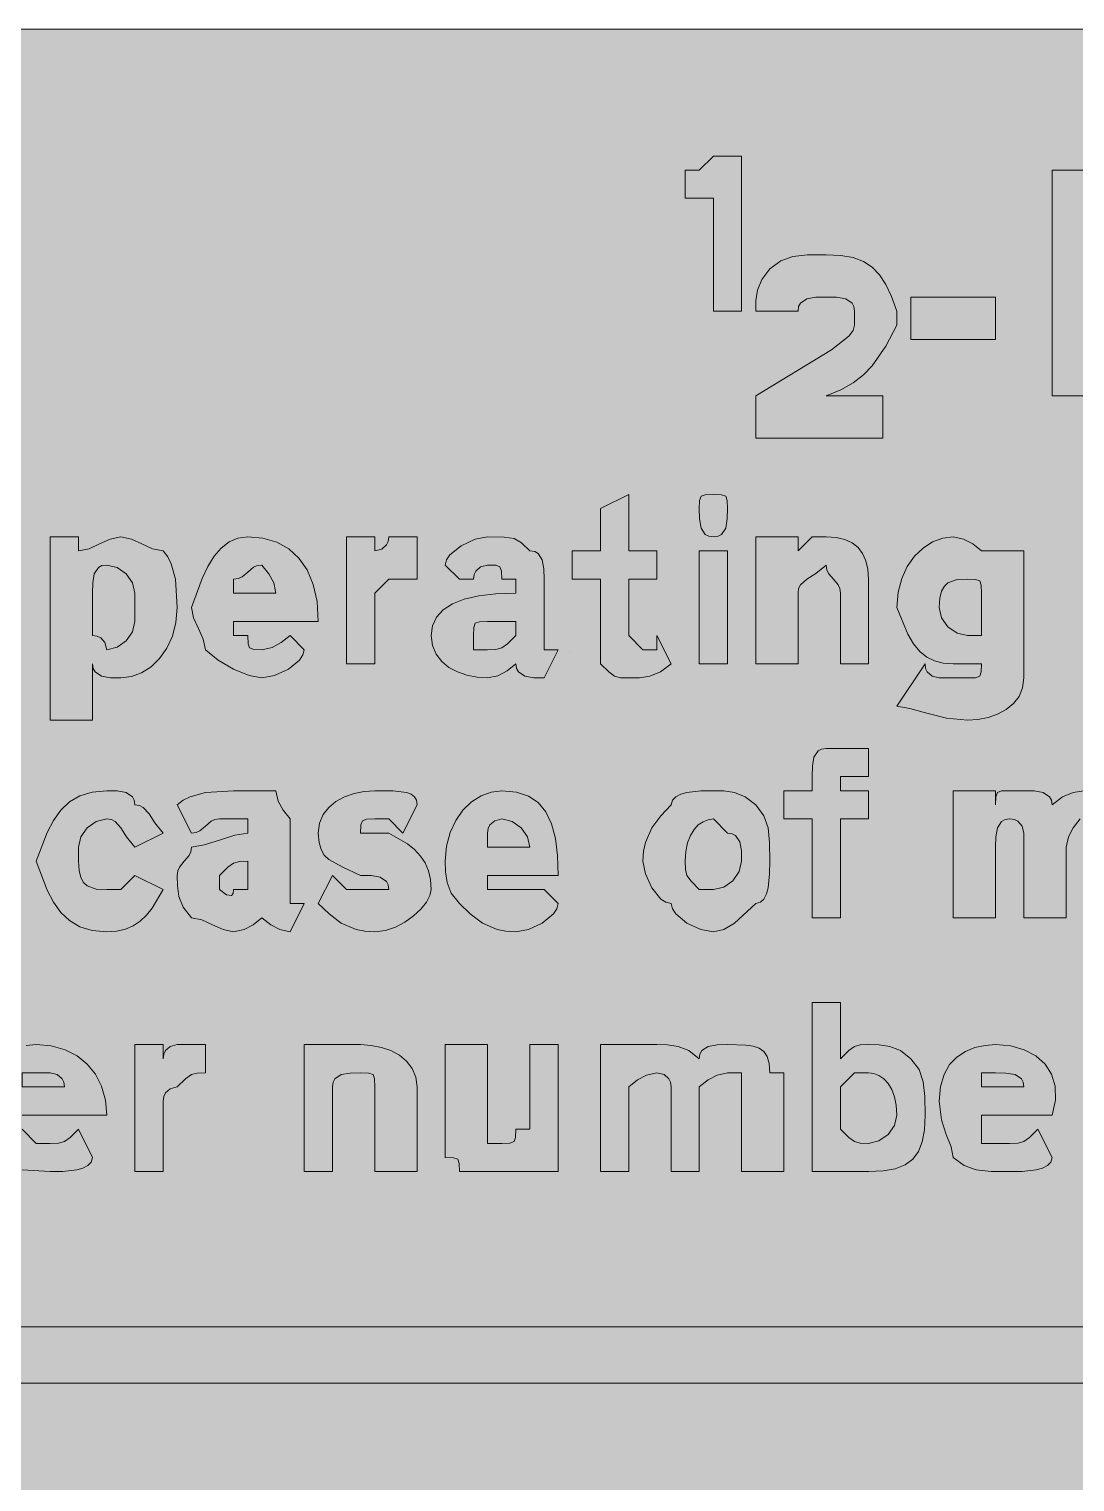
# Model space of a CAD drawing. Header units: metres. Extents: x 9 to 558, y 12 to 260.
# Drawn here: x 104.6 to 193.6, y 136.1 to 259.7 of the extents above; entities that cross this region are included whole.
import ezdxf

# ---------------------------------------------------------------- set-up
doc = ezdxf.new("R2010")
doc.units = ezdxf.units.M
for name, color, linetype, true_color in [('FILL_BLACK_000000', 7, 'Continuous', 0x000000), ('FILL_YELLOW_FFFF00', 7, 'Continuous', 0xffff00), ('STROKE_BLACK_000000', 7, 'Continuous', 0x000000)]:
    doc.layers.add(name, color=color, linetype=linetype, true_color=true_color)

msp = doc.modelspace()

# ---------------------------------------------------------------- hatches: boundary and pattern name
at = {"layer": 'FILL_BLACK_000000', "true_color": 0x000000}
h = msp.add_hatch(color=7, dxfattribs=at)
h.dxf.hatch_style = 1
h.paths.add_polyline_path([(162.81, 235.68), (162.81, 245.28), (160.41, 245.28), (160.41, 247.68), (161.61, 247.68), (162.81, 248.88), (165.21, 248.88), (165.21, 235.68), (162.81, 235.68)])
h = msp.add_hatch(color=7, dxfattribs=at)
h.dxf.hatch_style = 1
h.paths.add_polyline_path([(200.01, 240.48), (203.61, 240.48), (203.61, 247.68), (207.21, 247.68), (207.21, 228.48), (203.61, 228.48), (203.61, 235.68), (200.01, 235.68), (195.21, 235.68), (195.21, 228.48), (191.61, 228.48), (191.61, 247.68), (195.21, 247.68), (195.21, 240.48), (200.01, 240.48)])
h = msp.add_hatch(color=7, dxfattribs=at)
h.dxf.hatch_style = 1
h.paths.add_polyline_path([(177.21, 228.48), (177.21, 224.88), (166.41, 224.88), (166.41, 228.48), (172.86, 232.38), (174.34, 233.54), (174.7, 234.03), (174.81, 234.48), (174.81, 235.68), (174.76, 236.08), (174.6, 236.37), (174.06, 236.73), (173.29, 236.86), (172.41, 236.88), (171.53, 236.86), (170.76, 236.73), (170.22, 236.37), (170.06, 236.08), (170.01, 235.68), (166.41, 235.68), (166.43, 236.58), (166.56, 237.48), (166.92, 238.38), (167.61, 239.28), (168.53, 239.97), (169.56, 240.33), (170.82, 240.46), (172.41, 240.48), (173.65, 240.42), (174.7, 240.24), (175.57, 239.91), (176.31, 239.43), (176.93, 238.78), (177.47, 237.95), (177.96, 236.92), (178.41, 235.68), (178.41, 234.48), (177.47, 232.7), (176.31, 231.03), (175.57, 230.27), (174.7, 229.59), (173.65, 228.98), (172.41, 228.48), (177.21, 228.48)])
h = msp.add_hatch(color=7, dxfattribs=at)
h.dxf.hatch_style = 1
h.paths.add_polyline_path([(186.81, 233.28), (179.61, 233.28), (179.61, 236.88), (186.81, 236.88), (186.81, 233.28)])
h = msp.add_hatch(color=7, dxfattribs=at)
h.dxf.hatch_style = 1
h.paths.add_polyline_path([(158.01, 215.28), (158.01, 212.88), (155.61, 212.88), (155.61, 208.08), (156.81, 206.88), (158.01, 206.88), (158.01, 208.08), (159.21, 205.68), (158.31, 204.99), (157.41, 204.63), (156.51, 204.5), (155.61, 204.48), (154.9, 204.5), (154.41, 204.63), (153.92, 204.99), (153.21, 205.68), (153.21, 206.88), (153.21, 212.88), (150.81, 212.88), (150.81, 215.28), (153.21, 215.28), (153.21, 218.88), (155.61, 220.08), (155.61, 215.28), (158.01, 215.28)])
h = msp.add_hatch(color=7, dxfattribs=at)
h.dxf.hatch_style = 1
h.paths.add_polyline_path([(163.99, 218), (163.86, 217.23), (163.5, 216.69), (163.21, 216.53), (162.81, 216.48), (162.41, 216.53), (162.12, 216.69), (161.76, 217.23), (161.63, 218), (161.61, 218.88), (161.63, 219.57), (161.76, 219.93), (162.12, 220.06), (162.81, 220.08), (163.5, 220.06), (163.86, 219.93), (163.99, 219.57), (164.01, 218.88), (163.99, 218)])
h = msp.add_hatch(color=7, dxfattribs=at)
h.dxf.hatch_style = 1
h.paths.add_polyline_path([(116.8, 208.02), (116.32, 207), (115.71, 206.13), (114.98, 205.43), (114.17, 204.91), (113.31, 204.59), (112.41, 204.48), (111.53, 204.5), (110.76, 204.63), (110.22, 204.99), (110.06, 205.28), (110.01, 205.68), (110.01, 200.88), (106.41, 200.88), (106.41, 216.48), (108.81, 216.48), (108.81, 215.28), (109.71, 215.47), (110.61, 215.88), (111.51, 216.29), (112.41, 216.48), (113.31, 216.29), (114.21, 215.88), (115.11, 215.47), (116.01, 215.28), (116.41, 214.78), (116.7, 214.19), (117.06, 212.88), (117.21, 210.48), (117.1, 209.19), (116.8, 208.02)])
h.paths.add_polyline_path([(112.86, 207.63), (113.4, 208.4), (113.61, 209.28), (113.61, 211.68), (113.4, 212.56), (112.86, 213.33), (112.09, 213.87), (111.21, 214.08), (110.81, 214.03), (110.52, 213.87), (110.16, 213.33), (110.03, 212.56), (110.01, 211.68), (110.01, 209.28), (110.01, 208.08), (110.41, 208.03), (110.7, 207.89), (111.06, 207.48), (111.21, 206.88), (112.09, 207.09), (112.86, 207.63)], flags=16)
h = msp.add_hatch(color=7, dxfattribs=at)
h.dxf.hatch_style = 1
h.paths.add_polyline_path([(122.01, 208.08), (123.21, 208.08), (123.23, 207.39), (123.36, 207.03), (123.72, 206.9), (124.41, 206.88), (125.29, 207.07), (126.06, 207.48), (126.81, 208.08), (128.01, 206.88), (127.9, 206.43), (127.62, 206), (126.66, 205.23), (125.48, 204.69), (124.41, 204.48), (123.32, 204.69), (122.01, 205.23), (120.7, 206), (119.61, 206.88), (119.42, 207.78), (119.01, 208.68), (118.6, 209.58), (118.41, 210.48), (119.33, 212.94), (119.82, 213.96), (120.36, 214.83), (120.95, 215.53), (121.62, 216.05), (122.36, 216.37), (123.21, 216.48), (124.5, 216.37), (125.67, 216.03), (126.69, 215.47), (127.56, 214.68), (128.26, 213.67), (128.78, 212.43), (129.1, 210.97), (129.21, 209.28), (122.01, 209.28), (122.01, 208.08)])
h.paths.add_polyline_path([(125.42, 212.56), (125.01, 213.33), (124.41, 214.08), (124.01, 214.03), (123.7, 213.89), (123.21, 213.48), (122.72, 213.07), (122.41, 212.93), (122.01, 212.88), (122.01, 211.68), (125.61, 211.68), (125.42, 212.56)], flags=16)
h = msp.add_hatch(color=7, dxfattribs=at)
h.dxf.hatch_style = 1
h.paths.add_polyline_path([(131.61, 216.48), (134.01, 216.48), (134.01, 215.28), (134.61, 215.43), (135.02, 215.79), (135.16, 216.08), (135.21, 216.48), (137.61, 216.48), (137.61, 212.88), (135.21, 212.88), (134.01, 211.68), (134.01, 205.68), (131.61, 205.68), (131.61, 216.48)])
h = msp.add_hatch(color=7, dxfattribs=at)
h.dxf.hatch_style = 1
h.paths.add_polyline_path([(144.81, 212.88), (144.79, 213.57), (144.66, 213.93), (144.3, 214.06), (143.61, 214.08), (143.01, 213.93), (142.6, 213.57), (142.46, 213.28), (142.41, 212.88), (141.21, 212.88), (140.01, 214.08), (140.12, 214.53), (140.4, 214.96), (141.36, 215.73), (142.54, 216.27), (143.61, 216.48), (145.02, 216.46), (145.86, 216.33), (146.48, 215.97), (147.21, 215.28), (147.61, 215.23), (147.9, 215.07), (148.26, 214.53), (148.39, 213.76), (148.41, 212.88), (148.41, 208.08), (148.41, 206.88), (149.61, 206.88), (148.41, 204.48), (147.53, 204.5), (146.76, 204.63), (146.22, 204.99), (146.06, 205.28), (146.01, 205.68), (145.26, 205.08), (144.49, 204.67), (143.61, 204.48), (142.71, 204.54), (141.85, 204.7), (141.04, 204.99), (140.31, 205.38), (139.7, 205.89), (139.22, 206.5), (138.92, 207.24), (138.81, 208.08), (138.92, 208.92), (139.26, 209.65), (139.82, 210.27), (140.61, 210.78), (141.62, 211.17), (142.86, 211.45), (144.32, 211.62), (146.01, 211.68), (146.01, 212.88), (144.81, 212.88)])
h.paths.add_polyline_path([(143.61, 206.88), (144.32, 206.9), (144.81, 207.03), (145.3, 207.39), (146.01, 208.08), (146.01, 209.28), (143.61, 209.28), (142.92, 209.26), (142.56, 209.13), (142.43, 208.77), (142.41, 208.08), (142.41, 206.88), (143.61, 206.88)], flags=16)
h = msp.add_hatch(color=7, dxfattribs=at)
h.dxf.hatch_style = 1
h.paths.add_polyline_path([(173.61, 205.68), (173.61, 211.68), (173.56, 212.08), (173.42, 212.39), (173.01, 212.88), (172.6, 213.37), (172.46, 213.68), (172.41, 214.08), (171.53, 213.37), (170.76, 212.88), (170.22, 212.39), (170.06, 212.08), (170.01, 211.68), (170.01, 205.68), (166.41, 205.68), (166.41, 216.48), (170.01, 216.48), (170.01, 215.28), (171.21, 216.48), (172.41, 216.48), (173.25, 216.42), (173.98, 216.25), (174.6, 215.97), (175.11, 215.58), (175.5, 215.07), (175.78, 214.45), (175.95, 213.72), (176.01, 212.88), (176.01, 205.68), (173.61, 205.68)])
h = msp.add_hatch(color=7, dxfattribs=at)
h.dxf.hatch_style = 1
h.paths.add_polyline_path([(188.8, 202.9), (188.32, 202.29), (187.71, 201.78), (186.98, 201.39), (186.17, 201.1), (185.31, 200.94), (184.41, 200.88), (182.63, 201.07), (180.96, 201.48), (179.52, 201.89), (178.41, 202.08), (180.81, 205.68), (180.86, 205.28), (181, 204.99), (181.41, 204.63), (182.01, 204.48), (184.41, 204.48), (185.1, 204.5), (185.46, 204.63), (185.59, 204.99), (185.61, 205.68), (183.21, 205.68), (182.36, 205.74), (181.62, 205.92), (180.95, 206.25), (180.36, 206.73), (179.82, 207.38), (179.33, 208.21), (178.41, 210.48), (178.52, 211.77), (178.82, 212.94), (179.3, 213.96), (179.91, 214.83), (180.64, 215.53), (181.45, 216.05), (182.31, 216.37), (183.21, 216.48), (184.09, 216.29), (184.86, 215.88), (185.61, 215.28), (189.21, 215.28), (189.21, 204.48), (189.1, 203.64), (188.8, 202.9)])
h.paths.add_polyline_path([(185.46, 212.73), (185.1, 212.86), (184.41, 212.88), (183.53, 212.84), (182.76, 212.58), (182.45, 212.29), (182.22, 211.87), (182.06, 211.27), (182.01, 210.48), (182.22, 209.6), (182.76, 208.83), (183.53, 208.29), (184.41, 208.08), (185.61, 208.08), (185.61, 209.28), (185.61, 211.68), (185.59, 212.37), (185.46, 212.73)], flags=16)
h = msp.add_hatch(color=7, dxfattribs=at)
h.dxf.hatch_style = 1
h.paths.add_polyline_path([(161.61, 205.68), (161.61, 215.28), (164.01, 215.28), (164.01, 205.68), (161.61, 205.68)])
h = msp.add_hatch(color=7, dxfattribs=at)
h.dxf.hatch_style = 1
h.paths.add_polyline_path([(171.21, 184.08), (171.21, 192.48), (168.81, 192.48), (168.81, 194.88), (171.21, 194.88), (171.21, 196.08), (171.23, 196.96), (171.36, 197.73), (171.72, 198.27), (172.01, 198.43), (172.41, 198.48), (174.81, 198.48), (176.01, 198.48), (176.01, 196.08), (174.81, 196.08), (173.61, 196.08), (173.61, 194.88), (176.01, 194.88), (176.01, 192.48), (173.61, 192.48), (173.61, 184.08), (171.21, 184.08)])
h = msp.add_hatch(color=7, dxfattribs=at)
h.dxf.hatch_style = 1
h.paths.add_polyline_path([(112.09, 194.86), (112.86, 194.73), (113.4, 194.37), (113.56, 194.08), (113.61, 193.68), (114.01, 193.63), (114.32, 193.47), (114.81, 192.93), (115.3, 192.16), (116.01, 191.28), (113.61, 190.08), (112.9, 190.96), (112.41, 191.73), (111.92, 192.27), (111.61, 192.43), (111.21, 192.48), (110.33, 192.27), (109.56, 191.73), (109.02, 190.96), (108.81, 190.08), (108.81, 188.88), (108.86, 188.09), (109.02, 187.49), (109.25, 187.07), (109.56, 186.78), (110.33, 186.52), (111.21, 186.48), (112.41, 186.48), (113.61, 187.68), (116.01, 186.48), (115.09, 184.9), (114.6, 184.29), (114.06, 183.78), (113.47, 183.39), (112.8, 183.1), (112.06, 182.94), (111.21, 182.88), (109.97, 182.99), (108.92, 183.31), (108.05, 183.83), (107.31, 184.53), (106.69, 185.4), (106.15, 186.42), (105.21, 188.88), (106.15, 191.34), (106.69, 192.36), (107.31, 193.23), (108.05, 193.93), (108.92, 194.45), (109.97, 194.77), (111.21, 194.88), (112.09, 194.86)])
h = msp.add_hatch(color=7, dxfattribs=at)
h.dxf.hatch_style = 1
h.paths.add_polyline_path([(122.01, 192.48), (120.81, 192.48), (120.41, 192.43), (120.1, 192.29), (119.61, 191.88), (119.12, 191.47), (118.81, 191.33), (118.41, 191.28), (117.21, 193.68), (117.71, 194.08), (118.3, 194.37), (119.61, 194.73), (122.01, 194.88), (125.61, 194.88), (125.8, 194), (126.21, 193.23), (126.81, 192.48), (126.81, 186.48), (126.81, 185.28), (128.01, 185.28), (126.81, 182.88), (125.93, 183.07), (125.16, 183.48), (124.41, 184.08), (123.66, 183.48), (122.89, 183.07), (122.01, 182.88), (121.11, 183.07), (120.21, 183.48), (119.31, 183.89), (118.41, 184.08), (117.72, 184.98), (117.36, 185.88), (117.23, 186.78), (117.21, 187.68), (117.26, 188.08), (117.4, 188.39), (117.81, 188.88), (118.22, 189.37), (118.36, 189.68), (118.41, 190.08), (119.5, 190.27), (120.81, 190.68), (122.12, 191.09), (123.21, 191.28), (123.21, 192.48), (122.01, 192.48)])
h.paths.add_polyline_path([(121.41, 186.03), (121.82, 185.97), (121.96, 186.14), (122.01, 186.48), (123.21, 186.48), (123.21, 188.88), (122.5, 188.86), (122.01, 188.73), (121.52, 188.37), (120.81, 187.68), (120.81, 186.48), (121.41, 186.03)], flags=16)
h = msp.add_hatch(color=7, dxfattribs=at)
h.dxf.hatch_style = 1
h.paths.add_polyline_path([(138.7, 185.98), (138.4, 185.41), (137.92, 184.81), (137.31, 184.23), (136.58, 183.7), (135.77, 183.27), (134.91, 182.99), (134.01, 182.88), (133.16, 182.93), (132.42, 183.09), (131.16, 183.63), (130.13, 184.4), (129.21, 185.28), (130.41, 187.68), (131.61, 186.48), (134.01, 186.48), (135.21, 186.48), (135.16, 186.88), (135, 187.17), (134.46, 187.53), (133.69, 187.66), (132.81, 187.68), (131.23, 188.41), (130.11, 189.03), (129.72, 189.4), (129.44, 189.87), (129.27, 190.49), (129.21, 191.28), (129.32, 192.12), (129.62, 192.85), (130.1, 193.47), (130.71, 193.98), (131.44, 194.37), (132.25, 194.65), (133.11, 194.82), (134.01, 194.88), (135.58, 194.86), (136.71, 194.73), (137.1, 194.59), (137.38, 194.37), (137.55, 194.08), (137.61, 193.68), (136.41, 191.28), (135.21, 192.48), (134.01, 192.48), (133.32, 192.46), (132.96, 192.33), (132.83, 191.97), (132.81, 191.28), (135.21, 191.28), (136.78, 190.36), (137.4, 189.87), (137.91, 189.33), (138.3, 188.74), (138.58, 188.07), (138.75, 187.33), (138.81, 186.48), (138.7, 185.98)])
h = msp.add_hatch(color=7, dxfattribs=at)
h.dxf.hatch_style = 1
h.paths.add_polyline_path([(143.61, 186.48), (146.01, 186.48), (148.41, 186.48), (149.61, 185.28), (149.5, 184.83), (149.22, 184.4), (148.26, 183.63), (147.08, 183.09), (146.01, 182.88), (145.16, 182.93), (144.42, 183.09), (143.16, 183.63), (142.13, 184.4), (141.21, 185.28), (140.52, 186.18), (140.16, 187.08), (140.03, 187.98), (140.01, 188.88), (140.12, 190.17), (140.42, 191.34), (140.9, 192.36), (141.51, 193.23), (142.24, 193.93), (143.05, 194.45), (143.91, 194.77), (144.81, 194.88), (146.05, 194.77), (147.08, 194.43), (147.91, 193.87), (148.56, 193.08), (149.04, 192.07), (149.37, 190.83), (149.55, 189.37), (149.61, 187.68), (143.61, 187.68), (143.61, 186.48)])
h.paths.add_polyline_path([(147, 190.96), (146.46, 191.73), (145.69, 192.27), (144.81, 192.48), (144.21, 192.33), (143.8, 191.97), (143.66, 191.68), (143.61, 191.28), (143.61, 190.08), (147.21, 190.08), (147, 190.96)], flags=16)
h = msp.add_hatch(color=7, dxfattribs=at)
h.dxf.hatch_style = 1
h.paths.add_polyline_path([(167.46, 186.63), (167.32, 186.1), (167.1, 185.67), (166.81, 185.39), (166.41, 185.28), (164.61, 183.63), (163.71, 183.09), (162.81, 182.88), (161.74, 183.09), (160.56, 183.63), (159.6, 184.4), (159.32, 184.83), (159.21, 185.28), (158.76, 185.39), (158.33, 185.67), (157.56, 186.63), (157.02, 187.81), (156.81, 188.88), (156.86, 189.73), (157.02, 190.47), (157.56, 191.73), (158.33, 192.76), (159.21, 193.68), (159.32, 194.08), (159.6, 194.37), (160.03, 194.59), (160.56, 194.73), (161.74, 194.86), (162.81, 194.88), (163.71, 194.86), (164.61, 194.73), (165.51, 194.37), (166.41, 193.68), (167.1, 192.76), (167.46, 191.73), (167.59, 190.47), (167.61, 188.88), (167.59, 187.81), (167.46, 186.63)])
h.paths.add_polyline_path([(165.06, 190.53), (164.7, 191.07), (164.41, 191.23), (164.01, 191.28), (162.81, 192.48), (162.36, 192.42), (161.93, 192.25), (161.52, 191.97), (161.16, 191.58), (160.85, 191.07), (160.62, 190.45), (160.46, 189.72), (160.41, 188.88), (160.43, 188.17), (160.56, 187.68), (160.92, 187.19), (161.61, 186.48), (162.81, 186.48), (163.69, 186.69), (164.46, 187.23), (165, 188), (165.21, 188.88), (165.19, 189.76), (165.06, 190.53)], flags=16)
h = msp.add_hatch(color=7, dxfattribs=at)
h.dxf.hatch_style = 1
h.paths.add_polyline_path([(193.41, 191.73), (193, 190.96), (192.81, 190.08), (192.81, 184.08), (189.21, 184.08), (189.21, 191.28), (189.06, 191.88), (188.7, 192.29), (188.41, 192.43), (188.01, 192.48), (187.61, 192.43), (187.32, 192.27), (186.96, 191.73), (186.83, 190.96), (186.81, 190.08), (186.81, 184.08), (183.21, 184.08), (183.21, 194.88), (186.81, 194.88), (186.81, 193.68), (186.83, 194.37), (186.96, 194.73), (187.32, 194.86), (188.01, 194.88), (189.21, 194.88), (190.09, 194.86), (190.86, 194.73), (191.4, 194.37), (191.56, 194.08), (191.61, 193.68), (192.51, 194.37), (193.41, 194.73), (194.31, 194.86), (195.21, 194.88), (196.11, 194.67), (197.01, 194.13), (198.81, 192.48), (198.81, 191.28), (198.81, 184.08), (196.41, 184.08), (196.41, 191.28), (195.21, 191.28), (195.19, 191.97), (195.06, 192.33), (194.7, 192.46), (194.01, 192.48), (193.41, 191.73)])
h = msp.add_hatch(color=7, dxfattribs=at)
h.dxf.hatch_style = 1
h.paths.add_polyline_path([(171.21, 162.48), (171.21, 176.88), (173.61, 176.88), (173.61, 172.08), (174.32, 172.77), (174.81, 173.13), (175.3, 173.26), (176.01, 173.28), (176.91, 173.26), (177.81, 173.13), (178.71, 172.77), (179.61, 172.08), (180.3, 171.16), (180.66, 170.13), (180.79, 168.87), (180.81, 167.28), (180.75, 166.04), (180.57, 165.01), (180.24, 164.18), (179.76, 163.53), (179.11, 163.05), (178.28, 162.72), (177.25, 162.54), (176.01, 162.48), (173.61, 162.48), (171.21, 162.48)])
h.paths.add_polyline_path([(177.66, 165.63), (178.2, 166.4), (178.41, 167.28), (178.36, 168.12), (178.2, 168.85), (177.97, 169.47), (177.66, 169.98), (177.3, 170.37), (176.89, 170.65), (176.46, 170.82), (176.01, 170.88), (174.81, 170.88), (173.61, 169.68), (173.61, 166.08), (174.32, 165.39), (174.81, 165.03), (175.3, 164.9), (176.01, 164.88), (176.89, 165.09), (177.66, 165.63)], flags=16)
h = msp.add_hatch(color=7, dxfattribs=at)
h.dxf.hatch_style = 1
h.paths.add_polyline_path([(104.01, 166.08), (105.21, 164.88), (106.41, 164.88), (107.12, 164.9), (107.61, 165.03), (108.1, 165.39), (108.81, 166.08), (110.01, 163.68), (109.9, 163.28), (109.62, 162.99), (109.19, 162.77), (108.66, 162.63), (107.48, 162.5), (106.41, 162.48), (104.01, 162.63), (102.7, 162.99), (102.11, 163.28), (101.61, 163.68), (101.42, 164.6), (101.01, 165.63), (100.6, 166.89), (100.41, 168.48), (101.33, 170.75), (101.82, 171.58), (102.36, 172.23), (102.95, 172.71), (103.62, 173.04), (104.36, 173.22), (105.21, 173.28), (106.5, 173.17), (107.67, 172.85), (108.69, 172.33), (109.56, 171.63), (110.26, 170.76), (110.78, 169.74), (111.1, 168.57), (111.21, 167.28), (104.01, 167.28), (104.01, 166.08)])
h.paths.add_polyline_path([(107.56, 170.08), (107.42, 170.37), (107.01, 170.73), (106.41, 170.88), (104.01, 170.88), (104.01, 169.68), (107.61, 169.68), (107.56, 170.08)], flags=16)
h = msp.add_hatch(color=7, dxfattribs=at)
h.dxf.hatch_style = 1
h.paths.add_polyline_path([(113.61, 173.28), (116.01, 173.28), (116.01, 172.08), (116.06, 172.48), (116.2, 172.77), (116.61, 173.13), (117.21, 173.28), (119.61, 173.28), (119.61, 170.88), (118.9, 170.86), (118.41, 170.73), (117.92, 170.37), (117.21, 169.68), (116.61, 169.53), (116.2, 169.17), (116.06, 168.88), (116.01, 168.48), (116.01, 162.48), (113.61, 162.48), (113.61, 173.28)])
h = msp.add_hatch(color=7, dxfattribs=at)
h.dxf.hatch_style = 1
h.paths.add_polyline_path([(134.01, 162.48), (134.01, 168.48), (134.01, 169.68), (133.99, 170.37), (133.86, 170.73), (133.5, 170.86), (132.81, 170.88), (131.93, 170.86), (131.16, 170.73), (130.62, 170.37), (130.46, 170.08), (130.41, 169.68), (130.41, 162.48), (128.01, 162.48), (128.01, 173.28), (130.41, 173.28), (131.61, 173.28), (132.81, 173.28), (133.71, 173.22), (134.57, 173.05), (135.38, 172.77), (136.11, 172.38), (136.72, 171.87), (137.2, 171.25), (137.5, 170.52), (137.61, 169.68), (137.61, 162.48), (134.01, 162.48)])
h = msp.add_hatch(color=7, dxfattribs=at)
h.dxf.hatch_style = 1
h.paths.add_polyline_path([(149.61, 173.28), (149.61, 162.48), (147.21, 162.48), (146.01, 162.48), (144.81, 162.48), (141.21, 162.48), (141.19, 163.17), (141.06, 163.53), (140.7, 163.66), (140.01, 163.68), (140.01, 166.08), (140.01, 173.28), (143.61, 173.28), (143.61, 166.08), (143.61, 164.88), (144.81, 164.88), (145.5, 164.9), (145.86, 165.03), (145.99, 165.39), (146.01, 166.08), (147.21, 166.08), (147.21, 167.28), (147.21, 173.28), (149.61, 173.28)])
h = msp.add_hatch(color=7, dxfattribs=at)
h.dxf.hatch_style = 1
h.paths.add_polyline_path([(163.13, 170.69), (162.36, 170.28), (161.61, 169.68), (161.61, 162.48), (159.21, 162.48), (159.21, 169.68), (159.16, 170.08), (159.02, 170.37), (158.61, 170.73), (158.01, 170.88), (157.13, 170.69), (156.36, 170.28), (155.61, 169.68), (155.61, 162.48), (153.21, 162.48), (153.21, 173.28), (155.61, 173.28), (156.81, 173.28), (158.01, 173.28), (158.91, 173.26), (159.81, 173.13), (160.71, 172.77), (161.61, 172.08), (161.66, 172.48), (161.82, 172.77), (162.36, 173.13), (163.13, 173.26), (164.01, 173.28), (165.58, 173.24), (166.2, 173.15), (166.71, 172.98), (167.1, 172.69), (167.38, 172.27), (167.55, 171.67), (167.61, 170.88), (168.81, 170.88), (168.81, 162.48), (165.21, 162.48), (165.21, 169.68), (165.21, 170.88), (164.01, 170.88), (163.13, 170.69)])
h = msp.add_hatch(color=7, dxfattribs=at)
h.dxf.hatch_style = 1
h.paths.add_polyline_path([(185.61, 166.08), (185.61, 164.88), (188.01, 164.88), (188.72, 164.9), (189.21, 165.03), (189.7, 165.39), (190.41, 166.08), (191.61, 163.68), (191.5, 163.28), (191.22, 162.99), (190.79, 162.77), (190.26, 162.63), (189.08, 162.5), (188.01, 162.48), (186.42, 162.5), (185.16, 162.63), (184.13, 162.99), (183.21, 163.68), (183.02, 164.6), (182.61, 165.63), (182.2, 166.89), (182.01, 168.48), (182.12, 169.72), (182.42, 170.75), (182.9, 171.58), (183.51, 172.23), (184.24, 172.71), (185.05, 173.04), (185.91, 173.22), (186.81, 173.28), (188.1, 173.17), (189.25, 172.85), (190.23, 172.33), (191.01, 171.63), (191.57, 170.76), (191.87, 169.74), (191.9, 168.57), (191.61, 167.28), (185.61, 167.28), (185.61, 166.08)])
h.paths.add_polyline_path([(189.16, 170.08), (189, 170.37), (188.46, 170.73), (187.69, 170.86), (186.81, 170.88), (185.61, 170.88), (185.61, 169.68), (189.21, 169.68), (189.16, 170.08)], flags=16)
h = msp.add_hatch(color=7, dxfattribs=at)
h.dxf.hatch_style = 1
h.paths.add_polyline_path([(62.01, 144.48), (62.01, 149.28), (495.21, 149.28), (490.41, 154.08), (497.61, 154.08), (504.81, 146.88), (497.61, 139.68), (490.41, 139.68), (495.21, 144.48), (62.01, 144.48)])
at = {"layer": 'FILL_YELLOW_FFFF00', "true_color": 0xffff00}
h = msp.add_hatch(color=7, dxfattribs=at)
h.dxf.hatch_style = 1
h.paths.add_polyline_path([(552.02, 259.66), (553.41, 259.53), (554.8, 259.17), (556.41, 258.48), (557.1, 256.87), (557.46, 255.48), (557.59, 254.09), (557.61, 252.48), (557.61, 19.68), (557.61, 16.08), (557.01, 15.33), (556.6, 14.56), (556.41, 13.68), (554.8, 12.99), (553.41, 12.63), (552.02, 12.5), (550.41, 12.48), (16.41, 12.48), (14.01, 12.48), (13.13, 12.67), (12.36, 13.08), (11.61, 13.68), (10.22, 15.29), (9.8, 16), (9.51, 16.68), (9.25, 18.07), (9.21, 19.68), (9.21, 252.48), (9.21, 256.08), (9.61, 256.13), (9.92, 256.29), (10.41, 256.83), (10.9, 257.6), (11.61, 258.48), (12.36, 259.08), (13.13, 259.49), (14.01, 259.68), (16.41, 259.68), (550.41, 259.68), (552.02, 259.66)])

# ---------------------------------------------------------------- linework, layer by layer
at = {"layer": 'FILL_BLACK_000000', "lineweight": 0, "true_color": 0x000000}
for points in [[(162.81, 235.68), (162.81, 245.28), (160.41, 245.28), (160.41, 247.68), (161.61, 247.68), (162.81, 248.88), (165.21, 248.88), (165.21, 235.68)], [(200.01, 240.48), (203.61, 240.48), (203.61, 247.68), (207.21, 247.68), (207.21, 228.48), (203.61, 228.48), (203.61, 235.68), (200.01, 235.68), (195.21, 235.68), (195.21, 228.48), (191.61, 228.48), (191.61, 247.68), (195.21, 247.68), (195.21, 240.48)], [(177.21, 228.48), (177.21, 224.88), (166.41, 224.88), (166.41, 228.48), (172.86, 232.38), (174.34, 233.54), (174.7, 234.03), (174.81, 234.48), (174.81, 235.68), (174.76, 236.08), (174.6, 236.37), (174.06, 236.73), (173.29, 236.86), (172.41, 236.88), (171.53, 236.86), (170.76, 236.73), (170.22, 236.37), (170.06, 236.08), (170.01, 235.68), (166.41, 235.68), (166.43, 236.58), (166.56, 237.48), (166.92, 238.38), (167.61, 239.28), (168.53, 239.97), (169.56, 240.33), (170.82, 240.46), (172.41, 240.48), (173.65, 240.42), (174.7, 240.24), (175.57, 239.91), (176.31, 239.43), (176.93, 238.78), (177.47, 237.95), (177.96, 236.92), (178.41, 235.68), (178.41, 234.48), (177.47, 232.7), (176.31, 231.03), (175.57, 230.27), (174.7, 229.59), (173.65, 228.98), (172.41, 228.48)], [(186.81, 233.28), (179.61, 233.28), (179.61, 236.88), (186.81, 236.88)], [(158.01, 215.28), (158.01, 212.88), (155.61, 212.88), (155.61, 208.08), (156.81, 206.88), (158.01, 206.88), (158.01, 208.08), (159.21, 205.68), (158.31, 204.99), (157.41, 204.63), (156.51, 204.5), (155.61, 204.48), (154.9, 204.5), (154.41, 204.63), (153.92, 204.99), (153.21, 205.68), (153.21, 206.88), (153.21, 212.88), (150.81, 212.88), (150.81, 215.28), (153.21, 215.28), (153.21, 218.88), (155.61, 220.08), (155.61, 215.28)], [(163.99, 218), (163.86, 217.23), (163.5, 216.69), (163.21, 216.53), (162.81, 216.48), (162.41, 216.53), (162.12, 216.69), (161.76, 217.23), (161.63, 218), (161.61, 218.88), (161.63, 219.57), (161.76, 219.93), (162.12, 220.06), (162.81, 220.08), (163.5, 220.06), (163.86, 219.93), (163.99, 219.57), (164.01, 218.88)], [(116.8, 208.02), (116.32, 207), (115.71, 206.13), (114.98, 205.43), (114.17, 204.91), (113.31, 204.59), (112.41, 204.48), (111.53, 204.5), (110.76, 204.63), (110.22, 204.99), (110.06, 205.28), (110.01, 205.68), (110.01, 200.88), (106.41, 200.88), (106.41, 216.48), (108.81, 216.48), (108.81, 215.28), (109.71, 215.47), (110.61, 215.88), (111.51, 216.29), (112.41, 216.48), (113.31, 216.29), (114.21, 215.88), (115.11, 215.47), (116.01, 215.28), (116.41, 214.78), (116.7, 214.19), (117.06, 212.88), (117.21, 210.48), (117.1, 209.19)], [(122.01, 208.08), (123.21, 208.08), (123.23, 207.39), (123.36, 207.03), (123.72, 206.9), (124.41, 206.88), (125.29, 207.07), (126.06, 207.48), (126.81, 208.08), (128.01, 206.88), (127.9, 206.43), (127.62, 206), (126.66, 205.23), (125.48, 204.69), (124.41, 204.48), (123.32, 204.69), (122.01, 205.23), (120.7, 206), (119.61, 206.88), (119.42, 207.78), (119.01, 208.68), (118.6, 209.58), (118.41, 210.48), (119.33, 212.94), (119.82, 213.96), (120.36, 214.83), (120.95, 215.53), (121.62, 216.05), (122.36, 216.37), (123.21, 216.48), (124.5, 216.37), (125.67, 216.03), (126.69, 215.47), (127.56, 214.68), (128.26, 213.67), (128.78, 212.43), (129.1, 210.97), (129.21, 209.28), (122.01, 209.28)], [(131.61, 216.48), (134.01, 216.48), (134.01, 215.28), (134.61, 215.43), (135.02, 215.79), (135.16, 216.08), (135.21, 216.48), (137.61, 216.48), (137.61, 212.88), (135.21, 212.88), (134.01, 211.68), (134.01, 205.68), (131.61, 205.68)], [(144.81, 212.88), (144.79, 213.57), (144.66, 213.93), (144.3, 214.06), (143.61, 214.08), (143.01, 213.93), (142.6, 213.57), (142.46, 213.28), (142.41, 212.88), (141.21, 212.88), (140.01, 214.08), (140.12, 214.53), (140.4, 214.96), (141.36, 215.73), (142.54, 216.27), (143.61, 216.48), (145.02, 216.46), (145.86, 216.33), (146.48, 215.97), (147.21, 215.28), (147.61, 215.23), (147.9, 215.07), (148.26, 214.53), (148.39, 213.76), (148.41, 212.88), (148.41, 208.08), (148.41, 206.88), (149.61, 206.88), (148.41, 204.48), (147.53, 204.5), (146.76, 204.63), (146.22, 204.99), (146.06, 205.28), (146.01, 205.68), (145.26, 205.08), (144.49, 204.67), (143.61, 204.48), (142.71, 204.54), (141.85, 204.7), (141.04, 204.99), (140.31, 205.38), (139.7, 205.89), (139.22, 206.5), (138.92, 207.24), (138.81, 208.08), (138.92, 208.92), (139.26, 209.65), (139.82, 210.27), (140.61, 210.78), (141.62, 211.17), (142.86, 211.45), (144.32, 211.62), (146.01, 211.68), (146.01, 212.88)], [(173.61, 205.68), (173.61, 211.68), (173.56, 212.08), (173.42, 212.39), (173.01, 212.88), (172.6, 213.37), (172.46, 213.68), (172.41, 214.08), (171.53, 213.37), (170.76, 212.88), (170.22, 212.39), (170.06, 212.08), (170.01, 211.68), (170.01, 205.68), (166.41, 205.68), (166.41, 216.48), (170.01, 216.48), (170.01, 215.28), (171.21, 216.48), (172.41, 216.48), (173.25, 216.42), (173.98, 216.25), (174.6, 215.97), (175.11, 215.58), (175.5, 215.07), (175.78, 214.45), (175.95, 213.72), (176.01, 212.88), (176.01, 205.68)], [(188.8, 202.9), (188.32, 202.29), (187.71, 201.78), (186.98, 201.39), (186.17, 201.1), (185.31, 200.94), (184.41, 200.88), (182.63, 201.07), (180.96, 201.48), (179.52, 201.89), (178.41, 202.08), (180.81, 205.68), (180.86, 205.28), (181, 204.99), (181.41, 204.63), (182.01, 204.48), (184.41, 204.48), (185.1, 204.5), (185.46, 204.63), (185.59, 204.99), (185.61, 205.68), (183.21, 205.68), (182.36, 205.74), (181.62, 205.92), (180.95, 206.25), (180.36, 206.73), (179.82, 207.38), (179.33, 208.21), (178.41, 210.48), (178.52, 211.77), (178.82, 212.94), (179.3, 213.96), (179.91, 214.83), (180.64, 215.53), (181.45, 216.05), (182.31, 216.37), (183.21, 216.48), (184.09, 216.29), (184.86, 215.88), (185.61, 215.28), (189.21, 215.28), (189.21, 204.48), (189.1, 203.64)], [(161.61, 205.68), (161.61, 215.28), (164.01, 215.28), (164.01, 205.68)], [(112.86, 207.63), (113.4, 208.4), (113.61, 209.28), (113.61, 211.68), (113.4, 212.56), (112.86, 213.33), (112.09, 213.87), (111.21, 214.08), (110.81, 214.03), (110.52, 213.87), (110.16, 213.33), (110.03, 212.56), (110.01, 211.68), (110.01, 209.28), (110.01, 208.08), (110.41, 208.03), (110.7, 207.89), (111.06, 207.48), (111.21, 206.88), (112.09, 207.09)], [(125.42, 212.56), (125.01, 213.33), (124.41, 214.08), (124.01, 214.03), (123.7, 213.89), (123.21, 213.48), (122.72, 213.07), (122.41, 212.93), (122.01, 212.88), (122.01, 211.68), (125.61, 211.68)], [(185.46, 212.73), (185.1, 212.86), (184.41, 212.88), (183.53, 212.84), (182.76, 212.58), (182.45, 212.29), (182.22, 211.87), (182.06, 211.27), (182.01, 210.48), (182.22, 209.6), (182.76, 208.83), (183.53, 208.29), (184.41, 208.08), (185.61, 208.08), (185.61, 209.28), (185.61, 211.68), (185.59, 212.37)], [(143.61, 206.88), (144.32, 206.9), (144.81, 207.03), (145.3, 207.39), (146.01, 208.08), (146.01, 209.28), (143.61, 209.28), (142.92, 209.26), (142.56, 209.13), (142.43, 208.77), (142.41, 208.08), (142.41, 206.88)], [(171.21, 184.08), (171.21, 192.48), (168.81, 192.48), (168.81, 194.88), (171.21, 194.88), (171.21, 196.08), (171.23, 196.96), (171.36, 197.73), (171.72, 198.27), (172.01, 198.43), (172.41, 198.48), (174.81, 198.48), (176.01, 198.48), (176.01, 196.08), (174.81, 196.08), (173.61, 196.08), (173.61, 194.88), (176.01, 194.88), (176.01, 192.48), (173.61, 192.48), (173.61, 184.08)], [(112.09, 194.86), (112.86, 194.73), (113.4, 194.37), (113.56, 194.08), (113.61, 193.68), (114.01, 193.63), (114.32, 193.47), (114.81, 192.93), (115.3, 192.16), (116.01, 191.28), (113.61, 190.08), (112.9, 190.96), (112.41, 191.73), (111.92, 192.27), (111.61, 192.43), (111.21, 192.48), (110.33, 192.27), (109.56, 191.73), (109.02, 190.96), (108.81, 190.08), (108.81, 188.88), (108.86, 188.09), (109.02, 187.49), (109.25, 187.07), (109.56, 186.78), (110.33, 186.52), (111.21, 186.48), (112.41, 186.48), (113.61, 187.68), (116.01, 186.48), (115.09, 184.9), (114.6, 184.29), (114.06, 183.78), (113.47, 183.39), (112.8, 183.1), (112.06, 182.94), (111.21, 182.88), (109.97, 182.99), (108.92, 183.31), (108.05, 183.83), (107.31, 184.53), (106.69, 185.4), (106.15, 186.42), (105.21, 188.88), (106.15, 191.34), (106.69, 192.36), (107.31, 193.23), (108.05, 193.93), (108.92, 194.45), (109.97, 194.77), (111.21, 194.88)], [(122.01, 192.48), (120.81, 192.48), (120.41, 192.43), (120.1, 192.29), (119.61, 191.88), (119.12, 191.47), (118.81, 191.33), (118.41, 191.28), (117.21, 193.68), (117.71, 194.08), (118.3, 194.37), (119.61, 194.73), (122.01, 194.88), (125.61, 194.88), (125.8, 194), (126.21, 193.23), (126.81, 192.48), (126.81, 186.48), (126.81, 185.28), (128.01, 185.28), (126.81, 182.88), (125.93, 183.07), (125.16, 183.48), (124.41, 184.08), (123.66, 183.48), (122.89, 183.07), (122.01, 182.88), (121.11, 183.07), (120.21, 183.48), (119.31, 183.89), (118.41, 184.08), (117.72, 184.98), (117.36, 185.88), (117.23, 186.78), (117.21, 187.68), (117.26, 188.08), (117.4, 188.39), (117.81, 188.88), (118.22, 189.37), (118.36, 189.68), (118.41, 190.08), (119.5, 190.27), (120.81, 190.68), (122.12, 191.09), (123.21, 191.28), (123.21, 192.48)], [(138.7, 185.98), (138.4, 185.41), (137.92, 184.81), (137.31, 184.23), (136.58, 183.7), (135.77, 183.27), (134.91, 182.99), (134.01, 182.88), (133.16, 182.93), (132.42, 183.09), (131.16, 183.63), (130.13, 184.4), (129.21, 185.28), (130.41, 187.68), (131.61, 186.48), (134.01, 186.48), (135.21, 186.48), (135.16, 186.88), (135, 187.17), (134.46, 187.53), (133.69, 187.66), (132.81, 187.68), (131.23, 188.41), (130.11, 189.03), (129.72, 189.4), (129.44, 189.87), (129.27, 190.49), (129.21, 191.28), (129.32, 192.12), (129.62, 192.85), (130.1, 193.47), (130.71, 193.98), (131.44, 194.37), (132.25, 194.65), (133.11, 194.82), (134.01, 194.88), (135.58, 194.86), (136.71, 194.73), (137.1, 194.59), (137.38, 194.37), (137.55, 194.08), (137.61, 193.68), (136.41, 191.28), (135.21, 192.48), (134.01, 192.48), (133.32, 192.46), (132.96, 192.33), (132.83, 191.97), (132.81, 191.28), (135.21, 191.28), (136.78, 190.36), (137.4, 189.87), (137.91, 189.33), (138.3, 188.74), (138.58, 188.07), (138.75, 187.33), (138.81, 186.48)], [(143.61, 186.48), (146.01, 186.48), (148.41, 186.48), (149.61, 185.28), (149.5, 184.83), (149.22, 184.4), (148.26, 183.63), (147.08, 183.09), (146.01, 182.88), (145.16, 182.93), (144.42, 183.09), (143.16, 183.63), (142.13, 184.4), (141.21, 185.28), (140.52, 186.18), (140.16, 187.08), (140.03, 187.98), (140.01, 188.88), (140.12, 190.17), (140.42, 191.34), (140.9, 192.36), (141.51, 193.23), (142.24, 193.93), (143.05, 194.45), (143.91, 194.77), (144.81, 194.88), (146.05, 194.77), (147.08, 194.43), (147.91, 193.87), (148.56, 193.08), (149.04, 192.07), (149.37, 190.83), (149.55, 189.37), (149.61, 187.68), (143.61, 187.68)], [(167.46, 186.63), (167.32, 186.1), (167.1, 185.67), (166.81, 185.39), (166.41, 185.28), (164.61, 183.63), (163.71, 183.09), (162.81, 182.88), (161.74, 183.09), (160.56, 183.63), (159.6, 184.4), (159.32, 184.83), (159.21, 185.28), (158.76, 185.39), (158.33, 185.67), (157.56, 186.63), (157.02, 187.81), (156.81, 188.88), (156.86, 189.73), (157.02, 190.47), (157.56, 191.73), (158.33, 192.76), (159.21, 193.68), (159.32, 194.08), (159.6, 194.37), (160.03, 194.59), (160.56, 194.73), (161.74, 194.86), (162.81, 194.88), (163.71, 194.86), (164.61, 194.73), (165.51, 194.37), (166.41, 193.68), (167.1, 192.76), (167.46, 191.73), (167.59, 190.47), (167.61, 188.88), (167.59, 187.81)], [(147, 190.96), (146.46, 191.73), (145.69, 192.27), (144.81, 192.48), (144.21, 192.33), (143.8, 191.97), (143.66, 191.68), (143.61, 191.28), (143.61, 190.08), (147.21, 190.08)], [(165.06, 190.53), (164.7, 191.07), (164.41, 191.23), (164.01, 191.28), (162.81, 192.48), (162.36, 192.42), (161.93, 192.25), (161.52, 191.97), (161.16, 191.58), (160.85, 191.07), (160.62, 190.45), (160.46, 189.72), (160.41, 188.88), (160.43, 188.17), (160.56, 187.68), (160.92, 187.19), (161.61, 186.48), (162.81, 186.48), (163.69, 186.69), (164.46, 187.23), (165, 188), (165.21, 188.88), (165.19, 189.76)], [(121.41, 186.03), (121.82, 185.97), (121.96, 186.14), (122.01, 186.48), (123.21, 186.48), (123.21, 188.88), (122.5, 188.86), (122.01, 188.73), (121.52, 188.37), (120.81, 187.68), (120.81, 186.48)], [(171.21, 162.48), (171.21, 176.88), (173.61, 176.88), (173.61, 172.08), (174.32, 172.77), (174.81, 173.13), (175.3, 173.26), (176.01, 173.28), (176.91, 173.26), (177.81, 173.13), (178.71, 172.77), (179.61, 172.08), (180.3, 171.16), (180.66, 170.13), (180.79, 168.87), (180.81, 167.28), (180.75, 166.04), (180.57, 165.01), (180.24, 164.18), (179.76, 163.53), (179.11, 163.05), (178.28, 162.72), (177.25, 162.54), (176.01, 162.48), (173.61, 162.48)], [(113.61, 173.28), (116.01, 173.28), (116.01, 172.08), (116.06, 172.48), (116.2, 172.77), (116.61, 173.13), (117.21, 173.28), (119.61, 173.28), (119.61, 170.88), (118.9, 170.86), (118.41, 170.73), (117.92, 170.37), (117.21, 169.68), (116.61, 169.53), (116.2, 169.17), (116.06, 168.88), (116.01, 168.48), (116.01, 162.48), (113.61, 162.48)], [(134.01, 162.48), (134.01, 168.48), (134.01, 169.68), (133.99, 170.37), (133.86, 170.73), (133.5, 170.86), (132.81, 170.88), (131.93, 170.86), (131.16, 170.73), (130.62, 170.37), (130.46, 170.08), (130.41, 169.68), (130.41, 162.48), (128.01, 162.48), (128.01, 173.28), (130.41, 173.28), (131.61, 173.28), (132.81, 173.28), (133.71, 173.22), (134.57, 173.05), (135.38, 172.77), (136.11, 172.38), (136.72, 171.87), (137.2, 171.25), (137.5, 170.52), (137.61, 169.68), (137.61, 162.48)], [(149.61, 173.28), (149.61, 162.48), (147.21, 162.48), (146.01, 162.48), (144.81, 162.48), (141.21, 162.48), (141.19, 163.17), (141.06, 163.53), (140.7, 163.66), (140.01, 163.68), (140.01, 166.08), (140.01, 173.28), (143.61, 173.28), (143.61, 166.08), (143.61, 164.88), (144.81, 164.88), (145.5, 164.9), (145.86, 165.03), (145.99, 165.39), (146.01, 166.08), (147.21, 166.08), (147.21, 167.28), (147.21, 173.28)], [(163.13, 170.69), (162.36, 170.28), (161.61, 169.68), (161.61, 162.48), (159.21, 162.48), (159.21, 169.68), (159.16, 170.08), (159.02, 170.37), (158.61, 170.73), (158.01, 170.88), (157.13, 170.69), (156.36, 170.28), (155.61, 169.68), (155.61, 162.48), (153.21, 162.48), (153.21, 173.28), (155.61, 173.28), (156.81, 173.28), (158.01, 173.28), (158.91, 173.26), (159.81, 173.13), (160.71, 172.77), (161.61, 172.08), (161.66, 172.48), (161.82, 172.77), (162.36, 173.13), (163.13, 173.26), (164.01, 173.28), (165.58, 173.24), (166.2, 173.15), (166.71, 172.98), (167.1, 172.69), (167.38, 172.27), (167.55, 171.67), (167.61, 170.88), (168.81, 170.88), (168.81, 162.48), (165.21, 162.48), (165.21, 169.68), (165.21, 170.88), (164.01, 170.88)], [(185.61, 166.08), (185.61, 164.88), (188.01, 164.88), (188.72, 164.9), (189.21, 165.03), (189.7, 165.39), (190.41, 166.08), (191.61, 163.68), (191.5, 163.28), (191.22, 162.99), (190.79, 162.77), (190.26, 162.63), (189.08, 162.5), (188.01, 162.48), (186.42, 162.5), (185.16, 162.63), (184.13, 162.99), (183.21, 163.68), (183.02, 164.6), (182.61, 165.63), (182.2, 166.89), (182.01, 168.48), (182.12, 169.72), (182.42, 170.75), (182.9, 171.58), (183.51, 172.23), (184.24, 172.71), (185.05, 173.04), (185.91, 173.22), (186.81, 173.28), (188.1, 173.17), (189.25, 172.85), (190.23, 172.33), (191.01, 171.63), (191.57, 170.76), (191.87, 169.74), (191.9, 168.57), (191.61, 167.28), (185.61, 167.28)], [(107.56, 170.08), (107.42, 170.37), (107.01, 170.73), (106.41, 170.88), (104.01, 170.88), (104.01, 169.68), (107.61, 169.68)], [(177.66, 165.63), (178.2, 166.4), (178.41, 167.28), (178.36, 168.12), (178.2, 168.85), (177.97, 169.47), (177.66, 169.98), (177.3, 170.37), (176.89, 170.65), (176.46, 170.82), (176.01, 170.88), (174.81, 170.88), (173.61, 169.68), (173.61, 166.08), (174.32, 165.39), (174.81, 165.03), (175.3, 164.9), (176.01, 164.88), (176.89, 165.09)], [(189.16, 170.08), (189, 170.37), (188.46, 170.73), (187.69, 170.86), (186.81, 170.88), (185.61, 170.88), (185.61, 169.68), (189.21, 169.68)], [(62.01, 144.48), (62.01, 149.28), (495.21, 149.28), (490.41, 154.08), (497.61, 154.08), (504.81, 146.88), (497.61, 139.68), (490.41, 139.68), (495.21, 144.48)]]:
    msp.add_lwpolyline(points, close=True, dxfattribs=at)
for points in [[(194.01, 192.48), (193.41, 191.73), (193, 190.96), (192.81, 190.08), (192.81, 184.08), (189.21, 184.08), (189.21, 191.28), (189.06, 191.88), (188.7, 192.29), (188.41, 192.43), (188.01, 192.48), (187.61, 192.43), (187.32, 192.27), (186.96, 191.73), (186.83, 190.96), (186.81, 190.08), (186.81, 184.08), (183.21, 184.08), (183.21, 194.88), (186.81, 194.88), (186.81, 193.68), (186.83, 194.37), (186.96, 194.73), (187.32, 194.86), (188.01, 194.88), (189.21, 194.88), (190.09, 194.86), (190.86, 194.73), (191.4, 194.37), (191.56, 194.08), (191.61, 193.68), (192.51, 194.37), (193.41, 194.73), (194.31, 194.86)], [(104.36, 173.22), (105.21, 173.28), (106.5, 173.17), (107.67, 172.85), (108.69, 172.33), (109.56, 171.63), (110.26, 170.76), (110.78, 169.74), (111.1, 168.57), (111.21, 167.28), (104.01, 167.28)], [(104.01, 166.08), (105.21, 164.88), (106.41, 164.88), (107.12, 164.9), (107.61, 165.03), (108.1, 165.39), (108.81, 166.08), (110.01, 163.68), (109.9, 163.28), (109.62, 162.99), (109.19, 162.77), (108.66, 162.63), (107.48, 162.5), (106.41, 162.48), (104.01, 162.63)]]:
    msp.add_lwpolyline(points, dxfattribs=at)
at = {"layer": 'FILL_YELLOW_FFFF00', "lineweight": 0, "true_color": 0xffff00}
msp.add_lwpolyline([(550.41, 12.48), (16.41, 12.48), (14.01, 12.48), (13.13, 12.67), (12.36, 13.08), (11.61, 13.68), (10.22, 15.29), (9.8, 16), (9.51, 16.68), (9.25, 18.07), (9.21, 19.68), (9.21, 252.48), (9.21, 256.08), (9.61, 256.13), (9.92, 256.29), (10.41, 256.83), (10.9, 257.6), (11.61, 258.48), (12.36, 259.08), (13.13, 259.49), (14.01, 259.68), (16.41, 259.68), (550.41, 259.68)], dxfattribs=at)
at = {"layer": 'STROKE_BLACK_000000', "lineweight": 0, "true_color": 0x000000}
for points in [[(150.61, 206.72), (150.61, 206.72)], [(120.61, 186.72), (120.61, 186.72)]]:
    msp.add_lwpolyline(points, dxfattribs=at)

doc.saveas('drawing.dxf')
